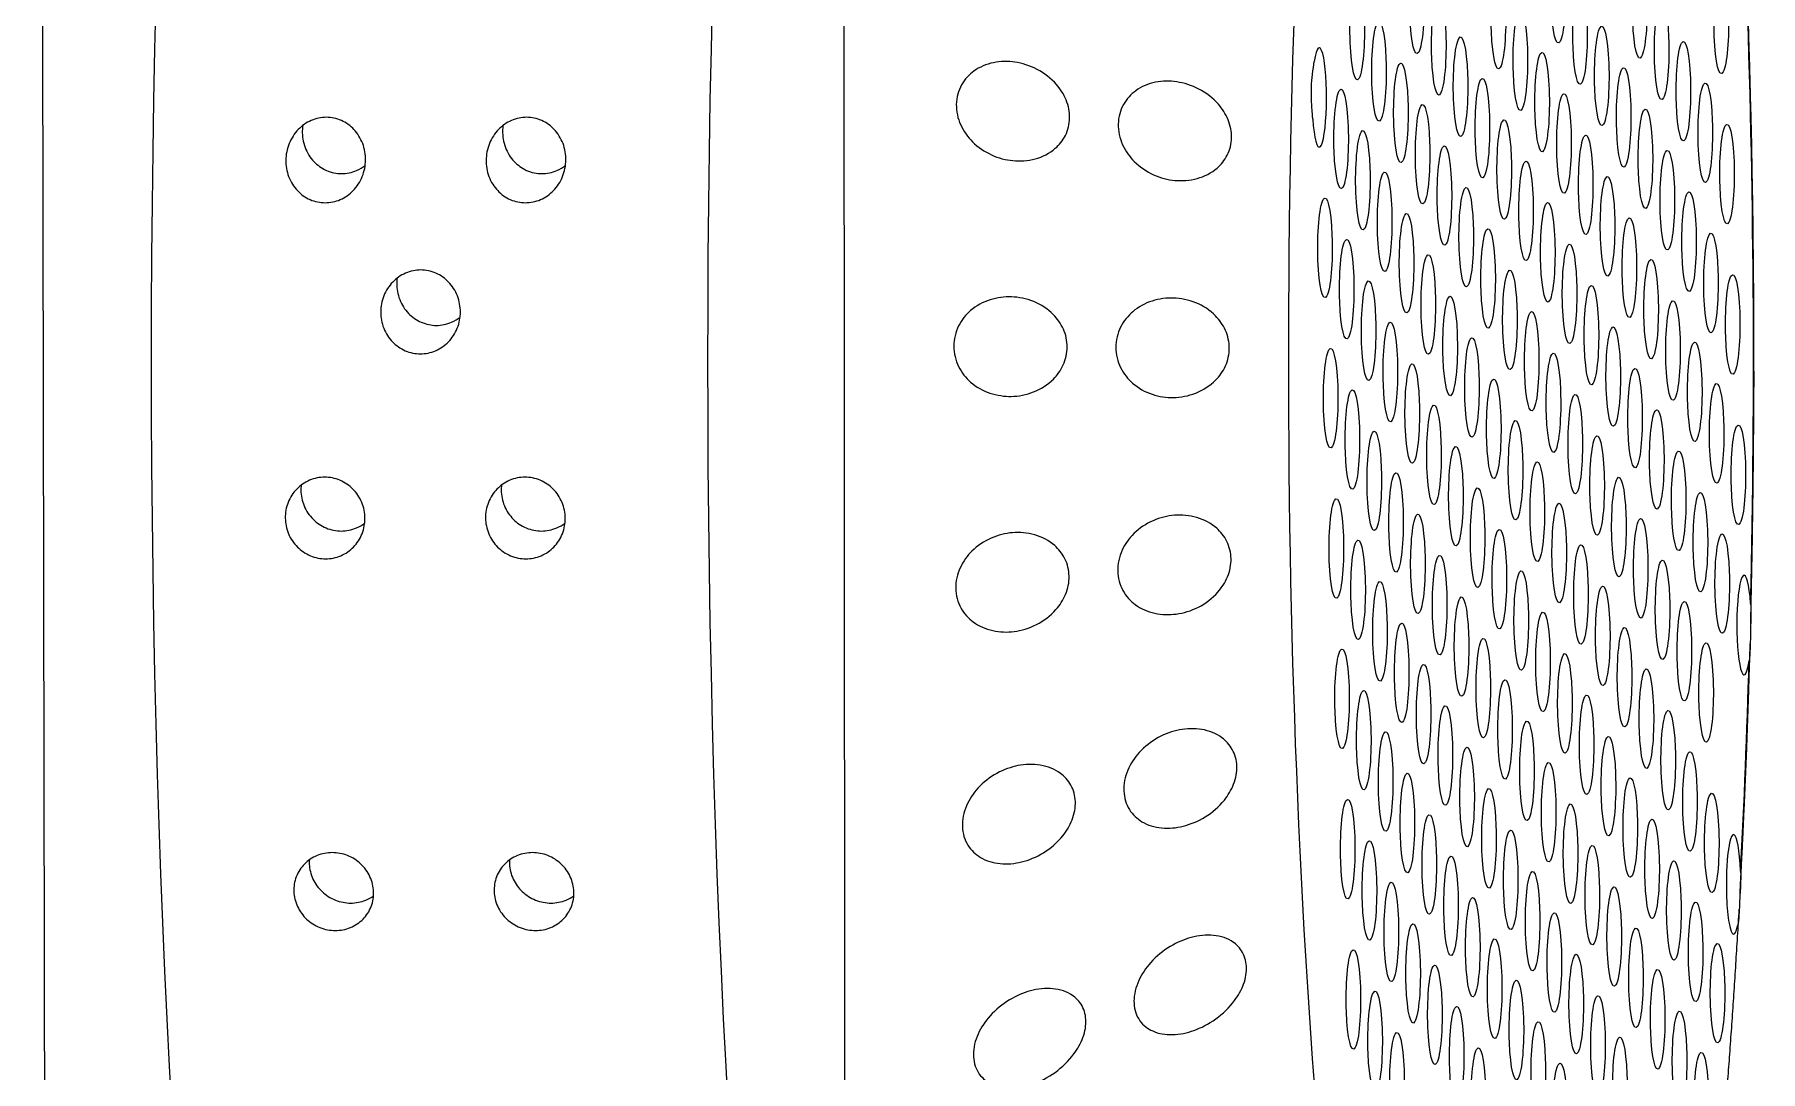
# Model space of a CAD drawing. Extents: x 413 to 494, y 628 to 766.
# Drawn here: x 436.242 to 437.821, y 681.296 to 682.244 of the extents above; entities that cross this region are included whole.
import ezdxf

# ---------------------------------------------------------------- set-up
doc = ezdxf.new("R2010")
doc.units = 0
doc.header["$MEASUREMENT"] = 0
for name, color, linetype in [('1', 4, 'Continuous'), ('BDIM_CYAN', 4, 'Continuous'), ('BDIM_YELLOW', 2, 'Continuous')]:
    doc.layers.add(name, color=color, linetype=linetype)

# ---------------------------------------------------------------- blocks, each defined once
blk = doc.blocks.new('2018 BEAM (110V)')
at = {"layer": 'BDIM_CYAN', "flags": 128}
for points in [[(23.5936, 43.2542), (23.599, 39.3431), (23.6003, 37.3875), (23.6051, 35.432)], [(22.8592, 42.8495), (22.8684, 37.7694), (22.8749, 34.4844)]]:
    blk.add_lwpolyline(points, dxfattribs=at)
at = {"layer": 'BDIM_YELLOW'}
for centre, major_axis, start_param, end_param in [((23.2391, 38.4849), (0, -1.875), 3.141593, 6.283185), ((23.748, 38.4849), (0, -1.875), 3.141593, 6.283185), ((24.2139, 38.4849), (0, -1.4272), 2.994561, 6.430217), ((24.2285, 38.4849), (0, -1.3917), 1.410939, 2.237983), ((24.2528, 38.8215), (0, 0.0455), 0.253665, 6.53685), ((24.1235, 38.8117), (0, 0.0455), 0.253665, 6.53685), ((24.1981, 38.7977), (0, 0.0455), 0.253665, 6.53685), ((24.3273, 38.8075), (0, 0.0455), 0.253665, 6.53685), ((24.0689, 38.7878), (0, 0.0455), 0.253665, 6.53685), ((24.2727, 38.7837), (0, 0.0455), 0.253665, 6.53685), ((24.4019, 38.7935), (0, 0.0455), 0.253665, 6.53685), ((24.1435, 38.7738), (0, 0.0455), 0.253665, 6.53685), ((24.3473, 38.7697), (0, 0.0455), 0.253665, 6.53685), ((24.0888, 38.75), (0, 0.0455), 0.253665, 6.53685), ((24.2181, 38.7598), (0, 0.0455), 0.253665, 6.53685), ((24.1634, 38.736), (0, 0.0455), 0.253665, 6.53685), ((24.2926, 38.7458), (0, 0.0455), 0.253665, 6.53685), ((24.0342, 38.7261), (0, 0.0455), 2.01819, 7.048538), ((24.238, 38.7219), (0, 0.0455), 0.253665, 6.53685), ((24.3672, 38.7318), (0, 0.0455), 0.253665, 6.53685), ((24.1088, 38.7121), (0, 0.0455), 0.253665, 6.53685), ((24.3126, 38.7079), (0, 0.0455), 0.253665, 6.53685), ((24.0542, 38.6882), (0, 0.0455), 0.253665, 6.53685), ((24.1834, 38.6981), (0, 0.0455), 0.253665, 6.53685), ((24.3872, 38.6939), (0, 0.0455), 0.253665, 6.53685), ((24.1287, 38.6742), (0, 0.0455), 0.253665, 6.53685), ((24.258, 38.6841), (0, 0.0455), 0.253665, 6.53685), ((24.3325, 38.6701), (0, 0.0455), 0.253665, 6.53685), ((24.2033, 38.6602), (0, 0.0455), 0.253665, 6.53685), ((24.4071, 38.6561), (0, 0.0455), 0.253665, 6.53685), ((24.0741, 38.6504), (0, 0.0455), 0.253665, 6.53685), ((24.2779, 38.6462), (0, 0.0455), 0.253665, 6.53685), ((24.1487, 38.6364), (0, 0.0455), 0.253665, 6.53685), ((24.2233, 38.6224), (0, 0.0455), 0.253665, 6.53685), ((24.3525, 38.6322), (0, 0.0455), 0.253665, 6.53685), ((24.094, 38.6125), (0, 0.0455), 0.253665, 6.53685), ((24.2978, 38.6083), (0, 0.0455), 0.253665, 6.53685), ((24.1686, 38.5985), (0, 0.0455), 0.253665, 6.53685), ((24.3724, 38.5943), (0, 0.0455), 0.253665, 6.53685), ((24.0394, 38.5887), (0, 0.0455), 0.253665, 6.53685), ((24.2432, 38.5845), (0, 0.0455), 0.253665, 6.53685), ((24.114, 38.5746), (0, 0.0455), 0.253665, 6.53685), ((24.1886, 38.5606), (0, 0.0455), 0.253665, 6.53685), ((24.3178, 38.5705), (0, 0.0455), 0.253665, 6.53685), ((24.0593, 38.5508), (0, 0.0455), 0.253665, 6.53685), ((24.2631, 38.5466), (0, 0.0455), 0.253665, 6.53685), ((24.3924, 38.5565), (0, 0.0455), 0.253665, 6.53685), ((24.1339, 38.5368), (0, 0.0455), 0.253665, 6.53685), ((24.3377, 38.5326), (0, 0.0455), 0.253665, 6.53685), ((24.0793, 38.5129), (0, 0.0455), 0.253665, 6.53685), ((24.2085, 38.5228), (0, 0.0455), 0.253665, 6.53685), ((24.4123, 38.5186), (0, 0.0455), 0.253665, 6.53685), ((24.1539, 38.4989), (0, 0.0455), 0.253665, 6.53685), ((24.2831, 38.5088), (0, 0.0455), 0.253665, 6.53685), ((24.2285, 38.4849), (0, 0.0455), 0.253665, 6.53685), ((24.3577, 38.4947), (0, 0.0455), 0.253665, 6.53685), ((24.0992, 38.4751), (0, 0.0455), 0.253665, 6.53685), ((24.303, 38.4709), (0, 0.0455), 0.253665, 6.53685), ((24.0446, 38.4512), (0, 0.0455), 0.253665, 6.53685), ((24.1738, 38.461), (0, 0.0455), 0.253665, 6.53685), ((24.3776, 38.4569), (0, 0.0455), 0.253665, 6.53685), ((24.1192, 38.4372), (0, 0.0455), 0.253665, 6.53685), ((24.2484, 38.447), (0, 0.0455), 0.253665, 6.53685), ((24.323, 38.433), (0, 0.0455), 0.253665, 6.53685), ((24.1938, 38.4232), (0, 0.0455), 0.253665, 6.53685), ((24.3976, 38.419), (0, 0.0455), 0.253665, 6.53685), ((24.0645, 38.4133), (0, 0.0455), 0.253665, 6.53685), ((24.2683, 38.4092), (0, 0.0455), 0.253665, 6.53685), ((24.1391, 38.3993), (0, 0.0455), 0.253665, 6.53685), ((24.3429, 38.3952), (0, 0.0455), 0.253665, 6.53685), ((24.0845, 38.3755), (0, 0.0455), 0.253665, 6.53685), ((24.2137, 38.3853), (0, 0.0455), 0.253665, 6.53685), ((24.2883, 38.3713), (0, 0.0455), 0.253665, 6.53685), ((24.4175, 38.3811), (0, 0.0455), 0.253665, 6.53685), ((24.1591, 38.3615), (0, 0.0455), 0.253665, 6.53685), ((24.3629, 38.3573), (0, 0.0455), 0.253665, 6.53685), ((24.2336, 38.3474), (0, 0.0455), 0.253665, 6.53685), ((24.1044, 38.3376), (0, 0.0455), 0.253665, 6.53685), ((24.179, 38.3236), (0, 0.0455), 0.253665, 6.53685), ((24.3082, 38.3334), (0, 0.0455), 0.253665, 6.53685), ((24.0498, 38.3137), (0, 0.0455), 0.253665, 6.53685), ((24.2536, 38.3096), (0, 0.0455), 0.253665, 6.53685), ((24.3828, 38.3194), (0, 0.0455), 0.253665, 6.53685), ((24.1244, 38.2997), (0, 0.0455), 0.253665, 6.53685), ((24.3282, 38.2956), (0, 0.0455), 0.253665, 6.53685), ((24.0697, 38.2759), (0, 0.0455), 0.253665, 6.53685), ((24.1989, 38.2857), (0, 0.0455), 0.253665, 6.53685), ((24.4027, 38.2816), (0, 0.0455), 0.253665, 6.53685), ((24.1443, 38.2619), (0, 0.0455), 0.253665, 6.53685), ((24.2735, 38.2717), (0, 0.0455), 0.253665, 6.53685), ((24.2189, 38.2479), (0, 0.0455), 0.253665, 6.53685), ((24.3481, 38.2577), (0, 0.0455), 0.253665, 6.53685), ((24.0897, 38.238), (0, 0.0455), 0.253665, 6.53685), ((24.2935, 38.2338), (0, 0.0455), 0.253665, 6.53685), ((24.4227, 38.2437), (0, 0.0455), 5.159783, 10.190131), ((24.1643, 38.224), (0, 0.0455), 0.253665, 6.53685), ((24.3681, 38.2198), (0, 0.0455), 0.253665, 6.53685), ((24.1096, 38.2001), (0, 0.0455), 0.253665, 6.53685), ((24.2388, 38.21), (0, 0.0455), 0.253665, 6.53685), ((24.1842, 38.1861), (0, 0.0455), 0.253665, 6.53685), ((24.3134, 38.196), (0, 0.0455), 0.253665, 6.53685), ((24.388, 38.182), (0, 0.0455), 0.253665, 6.53685), ((24.055, 38.1763), (0, 0.0455), 0.253665, 6.53685), ((24.2588, 38.1721), (0, 0.0455), 0.253665, 6.53685), ((24.1296, 38.1623), (0, 0.0455), 0.253665, 6.53685), ((24.3334, 38.1581), (0, 0.0455), 0.253665, 6.53685), ((24.2285, 38.4849), (0, -1.3917), 1.229121, 1.372604), ((24.0749, 38.1384), (0, 0.0455), 0.253665, 6.53685), ((24.2041, 38.1483), (0, 0.0455), 0.253665, 6.53685), ((24.2787, 38.1343), (0, 0.0455), 0.253665, 6.53685), ((24.1495, 38.1244), (0, 0.0455), 0.253665, 6.53685), ((24.3533, 38.1202), (0, 0.0455), 0.253665, 6.53685), ((24.2241, 38.1104), (0, 0.0455), 0.253665, 6.53685), ((24.0949, 38.1006), (0, 0.0455), 0.253665, 6.53685), ((24.1694, 38.0865), (0, 0.0455), 0.253665, 6.53685), ((24.2987, 38.0964), (0, 0.0455), 0.253665, 6.53685), ((24.244, 38.0725), (0, 0.0455), 0.253665, 6.53685), ((24.3732, 38.0824), (0, 0.0455), 0.253665, 6.53685), ((24.1148, 38.0627), (0, 0.0455), 0.253665, 6.53685), ((24.3186, 38.0585), (0, 0.0455), 0.253665, 6.53685), ((24.0602, 38.0388), (0, 0.0455), 0.253665, 6.53685), ((24.1894, 38.0487), (0, 0.0455), 0.253665, 6.53685), ((24.3932, 38.0445), (0, 0.0455), 0.253665, 6.53685), ((24.1348, 38.0248), (0, 0.0455), 0.253665, 6.53685), ((24.264, 38.0347), (0, 0.0455), 0.253665, 6.53685), ((24.2093, 38.0108), (0, 0.0455), 0.253665, 6.53685), ((24.3386, 38.0207), (0, 0.0455), 0.253665, 6.53685), ((24.0801, 38.001), (0, 0.0455), 0.253665, 6.53685), ((24.2839, 37.9968), (0, 0.0455), 0.253665, 6.53685), ((24.4131, 38.0066), (0, 0.0455), 4.977964, 10.008312), ((24.1547, 37.987), (0, 0.0455), 0.253665, 6.53685), ((24.3585, 37.9828), (0, 0.0455), 0.253665, 6.53685), ((24.1001, 37.9631), (0, 0.0455), 0.253665, 6.53685), ((24.2293, 37.9729), (0, 0.0455), 0.253665, 6.53685), ((24.1746, 37.9491), (0, 0.0455), 0.253665, 6.53685), ((24.3039, 37.9589), (0, 0.0455), 0.253665, 6.53685), ((24.3784, 37.9449), (0, 0.0455), 0.253665, 6.53685), ((24.2492, 37.9351), (0, 0.0455), 0.253665, 6.53685), ((24.12, 37.9252), (0, 0.0455), 0.253665, 6.53685), ((24.3238, 37.9211), (0, 0.0455), 0.253665, 6.53685), ((24.0654, 37.9014), (0, 0.0455), 0.253665, 6.53685), ((24.1946, 37.9112), (0, 0.0455), 0.253665, 6.53685), ((24.2692, 37.8972), (0, 0.0455), 0.253665, 6.53685), ((24.3984, 37.9071), (0, 0.0455), 0.253665, 6.53685), ((24.1399, 37.8874), (0, 0.0455), 0.253665, 6.53685), ((24.3437, 37.8832), (0, 0.0455), 0.253665, 6.53685), ((24.2145, 37.8734), (0, 0.0455), 0.253665, 6.53685), ((24.0853, 37.8635), (0, 0.0455), 0.253665, 6.53685), ((24.1599, 37.8495), (0, 0.0455), 0.253665, 6.53685), ((24.2891, 37.8593), (0, 0.0455), 0.253665, 6.53685), ((24.2345, 37.8355), (0, 0.0455), 0.253665, 6.53685), ((24.3637, 37.8453), (0, 0.0455), 0.253665, 6.53685), ((24.1053, 37.8256), (0, 0.0455), 0.253665, 6.53685), ((24.3091, 37.8215), (0, 0.0455), 0.253665, 6.53685), ((24.1798, 37.8116), (0, 0.0455), 0.253665, 6.53685), ((24.3836, 37.8075), (0, 0.0455), 0.253665, 6.53685), ((24.2544, 37.7976), (0, 0.0455), 0.253665, 6.53685)]:
    blk.add_ellipse(centre, major_axis=major_axis, ratio=0.145722, start_param=start_param, end_param=end_param, dxfattribs=at)
for points in [[(24.4288, 38.2452), (24.4303, 38.3189), (24.4313, 38.393), (24.4318, 38.4673), (24.4316, 38.5417), (24.4309, 38.616), (24.4296, 38.6899), (24.4277, 38.7632), (24.4253, 38.8357), (24.4223, 38.9073), (24.4187, 38.9777), (24.4146, 39.0467), (24.41, 39.1141), (24.4049, 39.1798), (24.3992, 39.2436), (24.3931, 39.3053), (24.3865, 39.3648), (24.3794, 39.4218), (24.3719, 39.4762), (24.3639, 39.5279), (24.3556, 39.5768), (24.3468, 39.6227), (24.3376, 39.6656), (24.3281, 39.7054), (24.3182, 39.742), (24.3078, 39.7754), (24.297, 39.8055), (24.2856, 39.8326), (24.2734, 39.8567), (24.2599, 39.878), (24.2443, 39.8967)], [(24.419, 37.9979), (24.4213, 38.0427), (24.4234, 38.088), (24.4253, 38.1338), (24.4269, 38.1799), (24.4283, 38.2264)], [(24.2443, 37.0731), (24.2598, 37.0917), (24.2733, 37.1129), (24.2854, 37.1367), (24.2968, 37.1636), (24.3075, 37.1935), (24.3178, 37.2266), (24.3277, 37.2628), (24.3372, 37.3022), (24.3463, 37.3447), (24.355, 37.3902), (24.3634, 37.4386), (24.3713, 37.4898), (24.3788, 37.5437), (24.3859, 37.6002), (24.3925, 37.6591), (24.3987, 37.7202), (24.4043, 37.7834), (24.4095, 37.8485), (24.4141, 37.9154), (24.4183, 37.9838)]]:
    blk.add_open_spline(points, degree=1, dxfattribs=at)
for points, knots in [([(23.754, 38.6684), (23.7477, 38.669), (23.741, 38.6707), (23.7281, 38.6765), (23.722, 38.6806), (23.7129, 38.6898), (23.709, 38.6951), (23.7049, 38.704), (23.7039, 38.7071), (23.7025, 38.7135), (23.7022, 38.7167), (23.7023, 38.723), (23.7028, 38.7262), (23.7044, 38.7322), (23.7056, 38.735), (23.7099, 38.7429), (23.714, 38.7472), (23.7235, 38.754), (23.7297, 38.7566), (23.7428, 38.7593), (23.7496, 38.7594), (23.7624, 38.7575), (23.7694, 38.7553), (23.7827, 38.7484), (23.7889, 38.7436), (23.7973, 38.734), (23.8005, 38.7292), (23.8049, 38.7185), (23.806, 38.7127), (23.8058, 38.7018), (23.8044, 38.6963), (23.7997, 38.6867), (23.7963, 38.6827), (23.7876, 38.6751), (23.7812, 38.6718), (23.7676, 38.6682), (23.7605, 38.6677), (23.754, 38.6684)], [0, 0, 0, 0, 0.0233552, 0.0233552, 0.0467103, 0.0467103, 0.0658795, 0.0658795, 0.0754641, 0.0754641, 0.0850487, 0.0850487, 0.0946332, 0.0946332, 0.1042178, 0.1042178, 0.123387, 0.123387, 0.1467421, 0.1467421, 0.1700973, 0.1700973, 0.1945396, 0.1945396, 0.2189818, 0.2189818, 0.2355966, 0.2355966, 0.2522113, 0.2522113, 0.2688261, 0.2688261, 0.2854408, 0.2854408, 0.3098831, 0.3098831, 0.3343253, 0.3343253, 0.3343253, 0.3343253]), ([(24.0282, 38.7064), (24.0282, 38.7075), (24.0281, 38.7086), (24.0276, 38.7142), (24.0273, 38.7189), (24.0269, 38.7278), (24.0269, 38.7318), (24.0272, 38.7397), (24.0275, 38.7436), (24.0285, 38.7516), (24.0291, 38.7555), (24.0296, 38.7589)], [-0.10333223, -0.10333223, -0.10333223, -0.10333223, -0.09981809, -0.09981809, -0.08531374, -0.08531374, -0.07331614, -0.07331614, -0.06095866, -0.06095866, -0.0463084, -0.0463084, -0.0463084, -0.0463084]), ([(23.9021, 38.6503), (23.8959, 38.6509), (23.8891, 38.6526), (23.8762, 38.6584), (23.8701, 38.6626), (23.8609, 38.6717), (23.857, 38.677), (23.853, 38.6859), (23.852, 38.6891), (23.8506, 38.6954), (23.8503, 38.6987), (23.8504, 38.705), (23.8508, 38.7082), (23.8525, 38.7142), (23.8536, 38.717), (23.858, 38.7249), (23.8621, 38.7292), (23.8716, 38.736), (23.8778, 38.7387), (23.8909, 38.7413), (23.8977, 38.7413), (23.9105, 38.7394), (23.9175, 38.7373), (23.9308, 38.7303), (23.937, 38.7256), (23.9454, 38.716), (23.9486, 38.7111), (23.953, 38.7005), (23.9541, 38.6947), (23.9539, 38.6838), (23.9525, 38.6783), (23.9477, 38.6687), (23.9444, 38.6647), (23.9356, 38.6571), (23.9293, 38.6539), (23.9158, 38.6502), (23.9087, 38.6497), (23.9021, 38.6503)], [0, 0, 0, 0, 0.023389, 0.023389, 0.0467779, 0.0467779, 0.0659746, 0.0659746, 0.0755729, 0.0755729, 0.0851712, 0.0851712, 0.0947696, 0.0947696, 0.1043679, 0.1043679, 0.1235645, 0.1235645, 0.1469535, 0.1469535, 0.1703425, 0.1703425, 0.1947513, 0.1947513, 0.2191601, 0.2191601, 0.2357472, 0.2357472, 0.2523342, 0.2523342, 0.2689213, 0.2689213, 0.2855084, 0.2855084, 0.3099172, 0.3099172, 0.334326, 0.334326, 0.334326, 0.334326]), ([(23.1261, 38.708), (23.1307, 38.708), (23.1355, 38.707), (23.1443, 38.7031), (23.1483, 38.7002), (23.1547, 38.6933), (23.1575, 38.6888), (23.1612, 38.6791), (23.162, 38.6738), (23.1619, 38.6639), (23.1609, 38.6587), (23.157, 38.6489), (23.1541, 38.6445), (23.1474, 38.6376), (23.1433, 38.6347), (23.1344, 38.6308), (23.1296, 38.6299), (23.1204, 38.6299), (23.1156, 38.6308), (23.1068, 38.6347), (23.1028, 38.6376), (23.0963, 38.6445), (23.0935, 38.6489), (23.0898, 38.6587), (23.089, 38.6639), (23.0891, 38.6738), (23.0901, 38.6791), (23.0941, 38.6888), (23.097, 38.6933), (23.1037, 38.7002), (23.1078, 38.7031), (23.1167, 38.707), (23.1216, 38.708), (23.1261, 38.708)], [0, 0, 0, 0, 0.0138463, 0.0138463, 0.0276926, 0.0276926, 0.04258, 0.04258, 0.0574675, 0.0574675, 0.0722657, 0.0722657, 0.0870638, 0.0870638, 0.1008999, 0.1008999, 0.114736, 0.114736, 0.1285721, 0.1285721, 0.1424082, 0.1424082, 0.1572063, 0.1572063, 0.1720044, 0.1720044, 0.1868919, 0.1868919, 0.2017794, 0.2017794, 0.2156257, 0.2156257, 0.229472, 0.229472, 0.229472, 0.229472]), ([(23.3093, 38.708), (23.3139, 38.708), (23.3187, 38.707), (23.3275, 38.7031), (23.3314, 38.7002), (23.3379, 38.6933), (23.3407, 38.6888), (23.3444, 38.6791), (23.3452, 38.6738), (23.3451, 38.6639), (23.3441, 38.6587), (23.3402, 38.6489), (23.3372, 38.6445), (23.3306, 38.6376), (23.3265, 38.6347), (23.3176, 38.6308), (23.3127, 38.6299), (23.3036, 38.6299), (23.2988, 38.6308), (23.2899, 38.6347), (23.2859, 38.6376), (23.2795, 38.6445), (23.2766, 38.6489), (23.273, 38.6587), (23.2721, 38.6639), (23.2723, 38.6738), (23.2733, 38.6791), (23.2772, 38.6888), (23.2802, 38.6933), (23.2869, 38.7002), (23.2909, 38.7031), (23.2999, 38.707), (23.3047, 38.708), (23.3093, 38.708)], [0, 0, 0, 0, 0.0138463, 0.0138463, 0.0276926, 0.0276926, 0.04258, 0.04258, 0.0574675, 0.0574675, 0.0722657, 0.0722657, 0.0870638, 0.0870638, 0.1008999, 0.1008999, 0.114736, 0.114736, 0.1285721, 0.1285721, 0.1424082, 0.1424082, 0.1572063, 0.1572063, 0.1720044, 0.1720044, 0.1868919, 0.1868919, 0.2017794, 0.2017794, 0.2156257, 0.2156257, 0.229472, 0.229472, 0.229472, 0.229472]), ([(23.1045, 38.7004), (23.1043, 38.6988), (23.1042, 38.6972), (23.104, 38.6907), (23.1049, 38.6854), (23.1085, 38.6756), (23.1113, 38.6711), (23.1178, 38.6643), (23.1218, 38.6614), (23.1306, 38.6575), (23.1354, 38.6565), (23.1445, 38.6565), (23.1494, 38.6575), (23.1566, 38.6606), (23.1593, 38.6622), (23.1616, 38.664)], [0.05298666, 0.05298666, 0.05298666, 0.05298666, 0.05772049, 0.05772049, 0.07263637, 0.07263637, 0.08755225, 0.08755225, 0.10138253, 0.10138253, 0.1152128, 0.1152128, 0.12904308, 0.12904308, 0.13767704, 0.13767704, 0.13767704, 0.13767704]), ([(23.2876, 38.7004), (23.2874, 38.6988), (23.2873, 38.6972), (23.2872, 38.6907), (23.288, 38.6854), (23.2917, 38.6756), (23.2945, 38.6711), (23.301, 38.6643), (23.3049, 38.6614), (23.3137, 38.6575), (23.3186, 38.6565), (23.3277, 38.6565), (23.3326, 38.6575), (23.3398, 38.6606), (23.3424, 38.6622), (23.3448, 38.664)], [0.05298666, 0.05298666, 0.05298666, 0.05298666, 0.05772049, 0.05772049, 0.07263637, 0.07263637, 0.08755225, 0.08755225, 0.10138253, 0.10138253, 0.1152128, 0.1152128, 0.12904308, 0.12904308, 0.13767704, 0.13767704, 0.13767704, 0.13767704]), ([(23.2124, 38.5684), (23.217, 38.5684), (23.2219, 38.5674), (23.2307, 38.5635), (23.2348, 38.5606), (23.2413, 38.5538), (23.2441, 38.5495), (23.2478, 38.5399), (23.2487, 38.5348), (23.2487, 38.5251), (23.2478, 38.52), (23.244, 38.5105), (23.2411, 38.5061), (23.2346, 38.4994), (23.2305, 38.4965), (23.2216, 38.4927), (23.2167, 38.4917), (23.2076, 38.4917), (23.2027, 38.4927), (23.1938, 38.4965), (23.1898, 38.4994), (23.1832, 38.5061), (23.1804, 38.5105), (23.1767, 38.52), (23.1758, 38.5251), (23.1758, 38.5348), (23.1767, 38.5399), (23.1806, 38.5495), (23.1834, 38.5538), (23.19, 38.5606), (23.1941, 38.5635), (23.203, 38.5674), (23.2079, 38.5684), (23.2124, 38.5684)], [0, 0, 0, 0, 0.0138608, 0.0138608, 0.0277216, 0.0277216, 0.0422229, 0.0422229, 0.0567241, 0.0567241, 0.0711596, 0.0711596, 0.0855951, 0.0855951, 0.0994487, 0.0994487, 0.1133024, 0.1133024, 0.127156, 0.127156, 0.1410097, 0.1410097, 0.1554452, 0.1554452, 0.1698806, 0.1698806, 0.1843819, 0.1843819, 0.1988832, 0.1988832, 0.212744, 0.212744, 0.2266048, 0.2266048, 0.2266048, 0.2266048]), ([(23.1908, 38.5609), (23.1906, 38.5593), (23.1905, 38.5577), (23.1904, 38.5513), (23.1913, 38.5461), (23.1951, 38.5366), (23.1979, 38.5322), (23.2044, 38.5254), (23.2085, 38.5225), (23.2174, 38.5187), (23.2222, 38.5177), (23.2313, 38.5177), (23.2362, 38.5187), (23.2434, 38.5218), (23.2461, 38.5234), (23.2484, 38.5252)], [0.05216595, 0.05216595, 0.05216595, 0.05216595, 0.05687262, 0.05687262, 0.07137622, 0.07137622, 0.08587982, 0.08587982, 0.09972982, 0.09972982, 0.11357982, 0.11357982, 0.12742982, 0.12742982, 0.13602531, 0.13602531, 0.13602531, 0.13602531]), ([(23.7525, 38.4528), (23.7463, 38.4527), (23.7395, 38.4537), (23.7265, 38.458), (23.7204, 38.4615), (23.7111, 38.4696), (23.7071, 38.4745), (23.7029, 38.483), (23.7018, 38.486), (23.7003, 38.4923), (23.6999, 38.4955), (23.6999, 38.5019), (23.7003, 38.5051), (23.7018, 38.5113), (23.7029, 38.5144), (23.7071, 38.5228), (23.7111, 38.5276), (23.7204, 38.5356), (23.7266, 38.539), (23.7396, 38.5432), (23.7464, 38.544), (23.7592, 38.5436), (23.7663, 38.5422), (23.7797, 38.5368), (23.786, 38.5327), (23.7946, 38.5239), (23.7979, 38.5194), (23.8024, 38.5092), (23.8037, 38.5035), (23.8037, 38.4924), (23.8024, 38.4867), (23.7978, 38.4766), (23.7945, 38.4721), (23.7859, 38.4635), (23.7796, 38.4595), (23.7662, 38.4542), (23.7591, 38.4529), (23.7525, 38.4528)], [0, 0, 0, 0, 0.0233552, 0.0233552, 0.0467103, 0.0467103, 0.0658795, 0.0658795, 0.0754641, 0.0754641, 0.0850487, 0.0850487, 0.0946332, 0.0946332, 0.1042178, 0.1042178, 0.123387, 0.123387, 0.1467421, 0.1467421, 0.1700973, 0.1700973, 0.1945396, 0.1945396, 0.2189818, 0.2189818, 0.2355966, 0.2355966, 0.2522113, 0.2522113, 0.2688261, 0.2688261, 0.2854408, 0.2854408, 0.3098831, 0.3098831, 0.3343253, 0.3343253, 0.3343253, 0.3343253]), ([(23.9009, 38.4518), (23.8946, 38.4517), (23.8878, 38.4526), (23.8748, 38.4569), (23.8686, 38.4604), (23.8593, 38.4685), (23.8553, 38.4734), (23.8511, 38.4819), (23.85, 38.4849), (23.8485, 38.4912), (23.8481, 38.4944), (23.8481, 38.5008), (23.8485, 38.5041), (23.85, 38.5103), (23.8511, 38.5133), (23.8554, 38.5218), (23.8594, 38.5266), (23.8687, 38.5346), (23.8749, 38.5379), (23.8879, 38.5421), (23.8947, 38.5429), (23.9075, 38.5425), (23.9146, 38.5411), (23.928, 38.5357), (23.9343, 38.5316), (23.9428, 38.5228), (23.9461, 38.5183), (23.9507, 38.5081), (23.9519, 38.5024), (23.9519, 38.4914), (23.9507, 38.4857), (23.9461, 38.4755), (23.9428, 38.4711), (23.9342, 38.4625), (23.9279, 38.4585), (23.9145, 38.4532), (23.9074, 38.4519), (23.9009, 38.4518)], [0, 0, 0, 0, 0.023389, 0.023389, 0.0467779, 0.0467779, 0.0659746, 0.0659746, 0.0755729, 0.0755729, 0.0851712, 0.0851712, 0.0947696, 0.0947696, 0.1043679, 0.1043679, 0.1235645, 0.1235645, 0.1469535, 0.1469535, 0.1703425, 0.1703425, 0.1947513, 0.1947513, 0.2191601, 0.2191601, 0.2357472, 0.2357472, 0.2523342, 0.2523342, 0.2689213, 0.2689213, 0.2855084, 0.2855084, 0.3099172, 0.3099172, 0.334326, 0.334326, 0.334326, 0.334326]), ([(23.1246, 38.3789), (23.1292, 38.3789), (23.1341, 38.378), (23.1431, 38.3742), (23.1472, 38.3713), (23.1537, 38.3647), (23.1566, 38.3605), (23.1604, 38.3512), (23.1614, 38.3462), (23.1615, 38.3368), (23.1606, 38.3318), (23.157, 38.3226), (23.1543, 38.3184), (23.1478, 38.3118), (23.1438, 38.309), (23.1349, 38.3052), (23.13, 38.3043), (23.1209, 38.3043), (23.116, 38.3052), (23.107, 38.309), (23.1029, 38.3118), (23.0963, 38.3184), (23.0934, 38.3226), (23.0895, 38.3318), (23.0886, 38.3368), (23.0885, 38.3462), (23.0893, 38.3512), (23.093, 38.3605), (23.0958, 38.3647), (23.1022, 38.3713), (23.1063, 38.3742), (23.1152, 38.378), (23.12, 38.3789), (23.1246, 38.3789)], [0, 0, 0, 0, 0.0138754, 0.0138754, 0.0277508, 0.0277508, 0.0418876, 0.0418876, 0.0560244, 0.0560244, 0.070122, 0.070122, 0.0842195, 0.0842195, 0.0980909, 0.0980909, 0.1119622, 0.1119622, 0.1258335, 0.1258335, 0.1397049, 0.1397049, 0.1538024, 0.1538024, 0.1679, 0.1679, 0.1820368, 0.1820368, 0.1961736, 0.1961736, 0.210049, 0.210049, 0.2239244, 0.2239244, 0.2239244, 0.2239244]), ([(23.3078, 38.3789), (23.3124, 38.3789), (23.3172, 38.378), (23.3262, 38.3742), (23.3303, 38.3713), (23.3369, 38.3647), (23.3398, 38.3605), (23.3436, 38.3512), (23.3446, 38.3462), (23.3447, 38.3368), (23.3438, 38.3318), (23.3402, 38.3226), (23.3374, 38.3184), (23.331, 38.3118), (23.327, 38.309), (23.3181, 38.3052), (23.3132, 38.3043), (23.304, 38.3043), (23.2992, 38.3052), (23.2901, 38.309), (23.286, 38.3118), (23.2794, 38.3184), (23.2766, 38.3226), (23.2727, 38.3318), (23.2717, 38.3368), (23.2716, 38.3462), (23.2725, 38.3512), (23.2762, 38.3605), (23.2789, 38.3647), (23.2854, 38.3713), (23.2894, 38.3742), (23.2983, 38.378), (23.3032, 38.3789), (23.3078, 38.3789)], [0, 0, 0, 0, 0.0138754, 0.0138754, 0.0277508, 0.0277508, 0.0418876, 0.0418876, 0.0560244, 0.0560244, 0.070122, 0.070122, 0.0842195, 0.0842195, 0.0980909, 0.0980909, 0.1119622, 0.1119622, 0.1258335, 0.1258335, 0.1397049, 0.1397049, 0.1538024, 0.1538024, 0.1679, 0.1679, 0.1820368, 0.1820368, 0.1961736, 0.1961736, 0.210049, 0.210049, 0.2239244, 0.2239244, 0.2239244, 0.2239244]), ([(23.1031, 38.3716), (23.1029, 38.3701), (23.1028, 38.3685), (23.1029, 38.3623), (23.1039, 38.3573), (23.1077, 38.3481), (23.1106, 38.3438), (23.1172, 38.3372), (23.1213, 38.3344), (23.1303, 38.3306), (23.1352, 38.3297), (23.1443, 38.3297), (23.1492, 38.3306), (23.1564, 38.3337), (23.1589, 38.3352), (23.1612, 38.3369)], [0.05151258, 0.05151258, 0.05151258, 0.05151258, 0.05608271, 0.05608271, 0.07020559, 0.07020559, 0.08432848, 0.08432848, 0.0981983, 0.0981983, 0.11206812, 0.11206812, 0.12593795, 0.12593795, 0.13438506, 0.13438506, 0.13438506, 0.13438506]), ([(23.2863, 38.3716), (23.2861, 38.3701), (23.286, 38.3685), (23.2861, 38.3623), (23.287, 38.3573), (23.2909, 38.3481), (23.2938, 38.3438), (23.3003, 38.3372), (23.3044, 38.3344), (23.3135, 38.3306), (23.3183, 38.3297), (23.3275, 38.3297), (23.3323, 38.3306), (23.3395, 38.3337), (23.3421, 38.3352), (23.3444, 38.3369)], [0.05151258, 0.05151258, 0.05151258, 0.05151258, 0.05608271, 0.05608271, 0.07020559, 0.07020559, 0.08432848, 0.08432848, 0.0981983, 0.0981983, 0.11206812, 0.11206812, 0.12593795, 0.12593795, 0.13438506, 0.13438506, 0.13438506, 0.13438506]), ([(23.9034, 38.2538), (23.8971, 38.253), (23.8903, 38.2531), (23.8773, 38.2559), (23.871, 38.2586), (23.8616, 38.2656), (23.8575, 38.27), (23.8531, 38.2779), (23.852, 38.2808), (23.8503, 38.2869), (23.8499, 38.29), (23.8498, 38.2964), (23.8501, 38.2996), (23.8515, 38.306), (23.8526, 38.3091), (23.8566, 38.318), (23.8605, 38.3232), (23.8697, 38.3323), (23.8758, 38.3363), (23.8887, 38.342), (23.8955, 38.3436), (23.9083, 38.3446), (23.9154, 38.344), (23.9289, 38.3401), (23.9353, 38.3368), (23.944, 38.3291), (23.9473, 38.325), (23.9521, 38.3153), (23.9534, 38.3098), (23.9536, 38.2989), (23.9525, 38.2931), (23.9481, 38.2825), (23.9449, 38.2777), (23.9365, 38.2682), (23.9303, 38.2635), (23.917, 38.2567), (23.9099, 38.2547), (23.9034, 38.2538)], [0, 0, 0, 0, 0.023389, 0.023389, 0.0467779, 0.0467779, 0.0659746, 0.0659746, 0.0755729, 0.0755729, 0.0851712, 0.0851712, 0.0947696, 0.0947696, 0.1043679, 0.1043679, 0.1235645, 0.1235645, 0.1469535, 0.1469535, 0.1703425, 0.1703425, 0.1947513, 0.1947513, 0.2191601, 0.2191601, 0.2357472, 0.2357472, 0.2523342, 0.2523342, 0.2689213, 0.2689213, 0.2855084, 0.2855084, 0.3099172, 0.3099172, 0.334326, 0.334326, 0.334326, 0.334326]), ([(23.7552, 38.2379), (23.7489, 38.237), (23.7421, 38.2372), (23.7291, 38.24), (23.7229, 38.2428), (23.7134, 38.2497), (23.7094, 38.2541), (23.705, 38.262), (23.7038, 38.2649), (23.7022, 38.271), (23.7018, 38.2741), (23.7017, 38.2804), (23.702, 38.2837), (23.7034, 38.29), (23.7044, 38.2932), (23.7085, 38.302), (23.7124, 38.3073), (23.7216, 38.3163), (23.7277, 38.3204), (23.7405, 38.326), (23.7473, 38.3276), (23.7601, 38.3287), (23.7672, 38.3281), (23.7807, 38.3243), (23.7871, 38.3209), (23.7958, 38.3132), (23.7992, 38.3091), (23.804, 38.2994), (23.8053, 38.2939), (23.8055, 38.2829), (23.8044, 38.2771), (23.8, 38.2665), (23.7968, 38.2617), (23.7884, 38.2522), (23.7821, 38.2475), (23.7688, 38.2408), (23.7617, 38.2387), (23.7552, 38.2379)], [0, 0, 0, 0, 0.0233552, 0.0233552, 0.0467103, 0.0467103, 0.0658795, 0.0658795, 0.0754641, 0.0754641, 0.0850487, 0.0850487, 0.0946332, 0.0946332, 0.1042178, 0.1042178, 0.123387, 0.123387, 0.1467421, 0.1467421, 0.1700973, 0.1700973, 0.1945396, 0.1945396, 0.2189818, 0.2189818, 0.2355966, 0.2355966, 0.2522113, 0.2522113, 0.2688261, 0.2688261, 0.2854408, 0.2854408, 0.3098831, 0.3098831, 0.3343253, 0.3343253, 0.3343253, 0.3343253]), ([(24.4287, 38.2634), (24.4287, 38.2623), (24.4288, 38.2612), (24.429, 38.2557), (24.4289, 38.2509), (24.4287, 38.242), (24.4286, 38.238), (24.4284, 38.2301), (24.4283, 38.2262), (24.428, 38.2182), (24.4278, 38.2143), (24.4273, 38.2109)], [-0.10333223, -0.10333223, -0.10333223, -0.10333223, -0.09981809, -0.09981809, -0.08531374, -0.08531374, -0.07331614, -0.07331614, -0.06095866, -0.06095866, -0.0463084, -0.0463084, -0.0463084, -0.0463084]), ([(23.9096, 38.0598), (23.9034, 38.0582), (23.8966, 38.0576), (23.8835, 38.0588), (23.8772, 38.0607), (23.8677, 38.0665), (23.8635, 38.0703), (23.859, 38.0775), (23.8578, 38.0802), (23.8561, 38.0859), (23.8556, 38.0889), (23.8553, 38.0951), (23.8556, 38.0983), (23.8568, 38.1047), (23.8578, 38.1079), (23.8617, 38.1171), (23.8655, 38.1226), (23.8745, 38.1325), (23.8805, 38.1372), (23.8933, 38.1443), (23.9001, 38.1466), (23.9128, 38.1491), (23.92, 38.1494), (23.9335, 38.1471), (23.9399, 38.1445), (23.9488, 38.138), (23.9522, 38.1343), (23.9571, 38.1255), (23.9586, 38.1202), (23.959, 38.1095), (23.9579, 38.1037), (23.9538, 38.0929), (23.9507, 38.0879), (23.9425, 38.0776), (23.9363, 38.0723), (23.9232, 38.0642), (23.9162, 38.0614), (23.9096, 38.0598)], [0, 0, 0, 0, 0.023389, 0.023389, 0.0467779, 0.0467779, 0.0659746, 0.0659746, 0.0755729, 0.0755729, 0.0851712, 0.0851712, 0.0947696, 0.0947696, 0.1043679, 0.1043679, 0.1235645, 0.1235645, 0.1469535, 0.1469535, 0.1703425, 0.1703425, 0.1947513, 0.1947513, 0.2191601, 0.2191601, 0.2357472, 0.2357472, 0.2523342, 0.2523342, 0.2689213, 0.2689213, 0.2855084, 0.2855084, 0.3099172, 0.3099172, 0.334326, 0.334326, 0.334326, 0.334326]), ([(23.7619, 38.0271), (23.7557, 38.0256), (23.7489, 38.0249), (23.7358, 38.0262), (23.7296, 38.0281), (23.72, 38.0339), (23.7158, 38.0377), (23.7113, 38.0449), (23.7101, 38.0476), (23.7084, 38.0533), (23.7079, 38.0563), (23.7077, 38.0625), (23.7079, 38.0657), (23.7092, 38.0721), (23.7102, 38.0753), (23.7141, 38.0844), (23.7179, 38.09), (23.7269, 38.0999), (23.7329, 38.1046), (23.7456, 38.1116), (23.7524, 38.1139), (23.7651, 38.1165), (23.7723, 38.1167), (23.7858, 38.1145), (23.7923, 38.1119), (23.8011, 38.1054), (23.8046, 38.1017), (23.8095, 38.0929), (23.8109, 38.0876), (23.8113, 38.0769), (23.8103, 38.0711), (23.8061, 38.0603), (23.803, 38.0552), (23.7948, 38.0449), (23.7886, 38.0396), (23.7755, 38.0315), (23.7685, 38.0287), (23.7619, 38.0271)], [0, 0, 0, 0, 0.0233552, 0.0233552, 0.0467103, 0.0467103, 0.0658795, 0.0658795, 0.0754641, 0.0754641, 0.0850487, 0.0850487, 0.0946332, 0.0946332, 0.1042178, 0.1042178, 0.123387, 0.123387, 0.1467421, 0.1467421, 0.1700973, 0.1700973, 0.1945396, 0.1945396, 0.2189818, 0.2189818, 0.2355966, 0.2355966, 0.2522113, 0.2522113, 0.2688261, 0.2688261, 0.2854408, 0.2854408, 0.3098831, 0.3098831, 0.3343253, 0.3343253, 0.3343253, 0.3343253]), ([(23.1315, 38.0356), (23.1361, 38.0356), (23.141, 38.0347), (23.1501, 38.0311), (23.1543, 38.0283), (23.161, 38.022), (23.164, 38.018), (23.168, 38.0092), (23.1691, 38.0044), (23.1695, 37.9955), (23.1688, 37.9907), (23.1654, 37.982), (23.1628, 37.978), (23.1565, 37.9717), (23.1525, 37.9689), (23.1437, 37.9653), (23.1389, 37.9644), (23.1297, 37.9644), (23.1248, 37.9653), (23.1157, 37.9689), (23.1114, 37.9717), (23.1047, 37.978), (23.1017, 37.982), (23.0977, 37.9907), (23.0966, 37.9955), (23.0962, 38.0044), (23.0969, 38.0092), (23.1003, 38.018), (23.103, 38.022), (23.1092, 38.0283), (23.1132, 38.0311), (23.1221, 38.0347), (23.1269, 38.0356), (23.1315, 38.0356)], [0, 0, 0, 0, 0.0138846, 0.0138846, 0.0277691, 0.0277691, 0.0416534, 0.0416534, 0.0555377, 0.0555377, 0.0694237, 0.0694237, 0.0833096, 0.0833096, 0.0971943, 0.0971943, 0.1110791, 0.1110791, 0.1249638, 0.1249638, 0.1388485, 0.1388485, 0.1527345, 0.1527345, 0.1666205, 0.1666205, 0.1805047, 0.1805047, 0.194389, 0.194389, 0.2082736, 0.2082736, 0.2221581, 0.2221581, 0.2221581, 0.2221581]), ([(23.1106, 38.029), (23.1105, 38.0277), (23.1104, 38.0263), (23.1107, 38.0206), (23.1118, 38.0158), (23.1158, 38.0071), (23.1188, 38.0031), (23.1256, 37.9968), (23.1298, 37.994), (23.1389, 37.9904), (23.1438, 37.9895), (23.153, 37.9895), (23.1578, 37.9904), (23.1647, 37.9933), (23.1671, 37.9946), (23.1693, 37.9961)], [0.05152079, 0.05152079, 0.05152079, 0.05152079, 0.05553775, 0.05553775, 0.06942391, 0.06942391, 0.08331008, 0.08331008, 0.09719486, 0.09719486, 0.11107963, 0.11107963, 0.12496441, 0.12496441, 0.13282261, 0.13282261, 0.13282261, 0.13282261]), ([(23.3147, 38.0356), (23.3193, 38.0356), (23.3242, 38.0347), (23.3333, 38.0311), (23.3375, 38.0283), (23.3442, 38.022), (23.3472, 38.018), (23.3512, 38.0092), (23.3523, 38.0044), (23.3527, 37.9955), (23.3519, 37.9907), (23.3486, 37.982), (23.3459, 37.978), (23.3397, 37.9717), (23.3357, 37.9689), (23.3269, 37.9653), (23.322, 37.9644), (23.3129, 37.9644), (23.308, 37.9653), (23.2988, 37.9689), (23.2946, 37.9717), (23.2879, 37.978), (23.2849, 37.982), (23.2808, 37.9907), (23.2797, 37.9955), (23.2794, 38.0044), (23.2801, 38.0092), (23.2835, 38.018), (23.2862, 38.022), (23.2924, 38.0283), (23.2964, 38.0311), (23.3052, 38.0347), (23.3101, 38.0356), (23.3147, 38.0356)], [0, 0, 0, 0, 0.0138846, 0.0138846, 0.0277691, 0.0277691, 0.0416534, 0.0416534, 0.0555377, 0.0555377, 0.0694237, 0.0694237, 0.0833096, 0.0833096, 0.0971943, 0.0971943, 0.1110791, 0.1110791, 0.1249638, 0.1249638, 0.1388485, 0.1388485, 0.1527345, 0.1527345, 0.1666205, 0.1666205, 0.1805047, 0.1805047, 0.194389, 0.194389, 0.2082736, 0.2082736, 0.2221581, 0.2221581, 0.2221581, 0.2221581]), ([(23.2937, 38.029), (23.2936, 38.0277), (23.2936, 38.0263), (23.2938, 38.0206), (23.2949, 38.0158), (23.299, 38.0071), (23.302, 38.0031), (23.3087, 37.9968), (23.3129, 37.994), (23.3221, 37.9904), (23.327, 37.9895), (23.3361, 37.9895), (23.341, 37.9904), (23.3479, 37.9933), (23.3503, 37.9946), (23.3524, 37.9961)], [0.05152079, 0.05152079, 0.05152079, 0.05152079, 0.05553775, 0.05553775, 0.06942391, 0.06942391, 0.08331008, 0.08331008, 0.09719486, 0.09719486, 0.11107963, 0.11107963, 0.12496441, 0.12496441, 0.13282261, 0.13282261, 0.13282261, 0.13282261]), ([(24.4195, 38.0186), (24.4196, 38.0168), (24.4196, 38.015), (24.4196, 38.0086), (24.4194, 38.004), (24.4189, 37.9957), (24.4187, 37.9921), (24.4183, 37.9849), (24.4182, 37.9815), (24.4177, 37.9746), (24.4174, 37.9713), (24.4168, 37.9687)], [-0.10333581, -0.10333581, -0.10333581, -0.10333581, -0.09774084, -0.09774084, -0.08402044, -0.08402044, -0.07264257, -0.07264257, -0.06085918, -0.06085918, -0.04630941, -0.04630941, -0.04630941, -0.04630941]), ([(23.9196, 37.873), (23.9133, 37.8708), (23.9066, 37.8694), (23.8935, 37.869), (23.8872, 37.8701), (23.8775, 37.8745), (23.8732, 37.8776), (23.8686, 37.884), (23.8673, 37.8865), (23.8655, 37.8918), (23.865, 37.8946), (23.8646, 37.9006), (23.8648, 37.9037), (23.866, 37.91), (23.8669, 37.9132), (23.8706, 37.9224), (23.8743, 37.9283), (23.8831, 37.9389), (23.889, 37.9441), (23.9017, 37.9524), (23.9084, 37.9554), (23.9211, 37.9593), (23.9282, 37.9604), (23.9417, 37.9598), (23.9482, 37.9581), (23.9572, 37.9528), (23.9607, 37.9497), (23.9657, 37.9417), (23.9673, 37.9369), (23.9679, 37.9266), (23.967, 37.9209), (23.963, 37.91), (23.96, 37.9048), (23.952, 37.894), (23.946, 37.8882), (23.933, 37.8789), (23.926, 37.8753), (23.9196, 37.873)], [0, 0, 0, 0, 0.023389, 0.023389, 0.0467779, 0.0467779, 0.0659746, 0.0659746, 0.0755729, 0.0755729, 0.0851712, 0.0851712, 0.0947696, 0.0947696, 0.1043679, 0.1043679, 0.1235645, 0.1235645, 0.1469535, 0.1469535, 0.1703425, 0.1703425, 0.1947513, 0.1947513, 0.2191601, 0.2191601, 0.2357472, 0.2357472, 0.2523342, 0.2523342, 0.2689213, 0.2689213, 0.2855084, 0.2855084, 0.3099172, 0.3099172, 0.334326, 0.334326, 0.334326, 0.334326]), ([(23.7726, 37.8242), (23.7664, 37.822), (23.7596, 37.8206), (23.7466, 37.8202), (23.7403, 37.8214), (23.7306, 37.8257), (23.7264, 37.8289), (23.7217, 37.8353), (23.7205, 37.8377), (23.7187, 37.843), (23.7181, 37.8459), (23.7178, 37.8518), (23.718, 37.8549), (23.7191, 37.8612), (23.72, 37.8644), (23.7237, 37.8736), (23.7274, 37.8794), (23.7362, 37.89), (23.7421, 37.8953), (23.7547, 37.9035), (23.7614, 37.9066), (23.7741, 37.9105), (23.7812, 37.9116), (23.7948, 37.911), (23.8013, 37.9093), (23.8103, 37.9041), (23.8138, 37.901), (23.8189, 37.893), (23.8204, 37.8881), (23.821, 37.8778), (23.8201, 37.8721), (23.8161, 37.8612), (23.8131, 37.856), (23.8051, 37.8452), (23.7991, 37.8394), (23.7861, 37.83), (23.7791, 37.8265), (23.7726, 37.8242)], [0, 0, 0, 0, 0.0233552, 0.0233552, 0.0467103, 0.0467103, 0.0658795, 0.0658795, 0.0754641, 0.0754641, 0.0850487, 0.0850487, 0.0946332, 0.0946332, 0.1042178, 0.1042178, 0.123387, 0.123387, 0.1467421, 0.1467421, 0.1700973, 0.1700973, 0.1945396, 0.1945396, 0.2189818, 0.2189818, 0.2355966, 0.2355966, 0.2522113, 0.2522113, 0.2688261, 0.2688261, 0.2854408, 0.2854408, 0.3098831, 0.3098831, 0.3343253, 0.3343253, 0.3343253, 0.3343253])]:
    blk.add_open_spline(points, degree=3, knots=knots, dxfattribs=at)

msp = doc.modelspace()

# ---------------------------------------------------------------- block references
at = {"layer": '1'}
msp.add_blockref('2018 BEAM (110V)', (413.383, 643.4604), dxfattribs=at)

doc.saveas('drawing.dxf')
